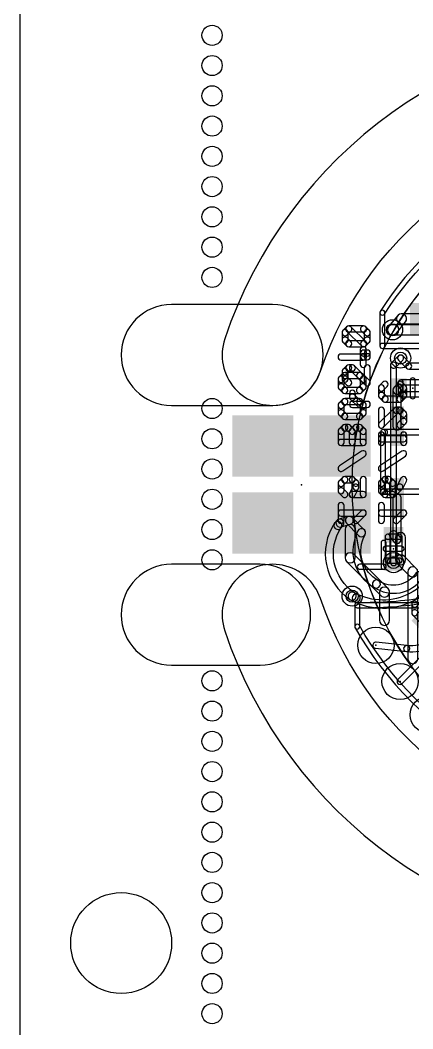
# Model space of a CAD drawing. Extents: x 0 to 2.5, y 0 to 3.1.
# Drawn here: x 0 to 0.389, y 1.015 to 2.015 of the extents above; entities that cross this region are included whole.
import ezdxf

# ---------------------------------------------------------------- set-up
doc = ezdxf.new("R2010")
doc.units = 0
for name, color, linetype in [('1', 22, 'CONTINUOUS'), ('15', 6, 'CONTINUOUS'), ('16', 175, 'CONTINUOUS'), ('17', 82, 'CONTINUOUS'), ('18', 82, 'CONTINUOUS'), ('19', 53, 'CONTINUOUS'), ('2', 4, 'CONTINUOUS'), ('20', 7, 'CONTINUOUS'), ('21', 253, 'CONTINUOUS'), ('22', 253, 'CONTINUOUS'), ('23', 7, 'CONTINUOUS'), ('31', 253, 'CONTINUOUS'), ('32', 253, 'CONTINUOUS'), ('46', 140, 'CONTINUOUS')]:
    doc.layers.add(name, color=color, linetype=linetype)

# ---------------------------------------------------------------- blocks, each defined once
blk = doc.blocks.new('RECT')
blk.add_solid([(-0.5, -0.5), (0.5, -0.5), (-0.5, 0.5), (0.5, 0.5)])
blk = doc.blocks.new('ROUNDP')
blk.add_circle((0, 0), 0.5)
blk = doc.blocks.new('ROUNDV')
blk.add_circle((0, 0), 0.5)

msp = doc.modelspace()

# ---------------------------------------------------------------- linework, layer by layer
at = {"layer": '1'}
for points in [[(0.632973, 1.866793, 1), (0.633169, 1.871789, 0.267949), (0.356626, 1.726295, 1), (0.360854, 1.723627, -0.267949)], [(0.35624, 1.724961), (0.35624, 1.692, 1), (0.36124, 1.692), (0.36124, 1.724961, 1)], [(0.37387, 1.722166), (0.36487, 1.711166, 1), (0.37261, 1.704834), (0.38161, 1.715834, 1)], [(0.40174, 1.724), (0.37774, 1.724, 1), (0.37774, 1.714), (0.40174, 1.714, 1)], [(0.35874, 1.6895), (0.46874, 1.6895, 1), (0.46874, 1.6945), (0.35874, 1.6945, 1)], [(0.386861, 1.674121), (0.378861, 1.682121, 1), (0.374619, 1.677879), (0.382619, 1.669879, 1)], [(0.43074, 1.675), (0.38474, 1.675, 1), (0.38474, 1.669), (0.43074, 1.669, 1)], [(0.375978, 1.645361), (0.377789, 1.647172, 1), (0.372132, 1.652828), (0.370321, 1.651017, 1)], [(0.37715, 1.612433), (0.37715, 1.648189, 1), (0.36915, 1.648189), (0.36915, 1.612433, 1)], [(0.36915, 1.541567), (0.36915, 1.500189, 1), (0.37715, 1.500189), (0.37715, 1.541567, 1)], [(0.317669, 1.511501), (0.319669, 1.513832, 1), (0.313598, 1.519042), (0.311598, 1.516711, 1)], [(0.324917, 1.522922), (0.315551, 1.520288, 1), (0.317717, 1.512586), (0.327083, 1.51522, 1)], [(0.340867, 1.50953), (0.328867, 1.521861, 1), (0.323133, 1.516281), (0.335133, 1.50395, 1)], [(0.317965, 1.511891, 1), (0.311303, 1.516321, 0.414214), (0.326525, 1.440669, 1), (0.330955, 1.447331, -0.414214)], [(0.341505, 1.504813, 1), (0.334495, 1.508667, 0.414214), (0.350813, 1.452495, 1), (0.354667, 1.459505, -0.414214)], [(0.376361, 1.502574), (0.372951, 1.507165, 1), (0.366529, 1.502395), (0.369938, 1.497804, 1)], [(0.392861, 1.433879), (0.433861, 1.474879, 1), (0.429619, 1.479121), (0.388619, 1.438121, 1)], [(0.354989, 1.459308, 1), (0.350491, 1.452692, 0.414214), (0.398048, 1.461751, 1), (0.391432, 1.466249, -0.414214)], [(0.333777, 1.4375, 1), (0.333703, 1.4325, 0.043661), (0.403137, 1.437532, 1), (0.402343, 1.442468, -0.043661)], [(0.33124, 1.435), (0.33124, 1.413701, 1), (0.33624, 1.413701), (0.33624, 1.435, 1)], [(0.39374, 1.427513), (0.39374, 1.436, 1), (0.38774, 1.436), (0.38774, 1.427513, 1)], [(0.402118, 1.420378), (0.392861, 1.429634, 1), (0.388619, 1.425391), (0.397875, 1.416135, 1)], [(0.33591, 1.414943, 1), (0.33157, 1.412459, 0.267949), (0.633061, 1.23687, 1), (0.63308, 1.24187, -0.267949)]]:
    msp.add_lwpolyline(points, format="xyb", close=True, dxfattribs=at)
at = {"layer": '15'}
msp.add_lwpolyline([(0.378358, 1.357225), (0.516861, 1.495729, 1), (0.512619, 1.499972), (0.374115, 1.361468, 1)], format="xyb", close=True, dxfattribs=at)
at = {"layer": '16'}
for points in [[(0.632973, 1.866793, 1), (0.633169, 1.871789, 0.267949), (0.356626, 1.726295, 1), (0.360854, 1.723627, -0.267949)], [(0.35624, 1.724961), (0.35624, 1.692, 1), (0.36124, 1.692), (0.36124, 1.724961, 1)], [(0.35874, 1.6895), (0.46874, 1.6895, 1), (0.46874, 1.6945), (0.35874, 1.6945, 1)], [(0.371861, 1.670879), (0.378861, 1.677879, 1), (0.374619, 1.682121), (0.367619, 1.675121, 1)], [(0.36674, 1.673), (0.36674, 1.47722, 1), (0.37274, 1.47722), (0.37274, 1.673, 1)], [(0.334453, 1.445615, 1), (0.331027, 1.438385, 0.541698), (0.424739, 1.49589, 1), (0.416742, 1.49611, -0.541698)], [(0.326951, 1.440422), (0.330951, 1.438422, 1), (0.334529, 1.445578), (0.330529, 1.447578, 1)], [(0.46874, 1.4375), (0.33374, 1.4375, 1), (0.33374, 1.4325), (0.46874, 1.4325, 1)], [(0.33124, 1.435), (0.33124, 1.413701, 1), (0.33624, 1.413701), (0.33624, 1.435, 1)], [(0.33591, 1.414943, 1), (0.33157, 1.412459, 0.267949), (0.633061, 1.23687, 1), (0.63308, 1.24187, -0.267949)], [(0.35192, 1.392253), (0.382424, 1.389017, 1), (0.383057, 1.394983), (0.352553, 1.398219, 1)], [(0.383057, 1.394983, 1), (0.382424, 1.389017, 0.136258), (0.408007, 1.393281, 1), (0.405473, 1.398719, -0.136258)]]:
    msp.add_lwpolyline(points, format="xyb", close=True, dxfattribs=at)
at = {"layer": '19'}
for radius in [0.304381, 0.304281]:
    msp.add_circle((0.633071, 1.554331), radius, dxfattribs=at)
at = {"layer": '2'}
msp.add_lwpolyline([(0.36874, 1.703), (0.39474, 1.703, 1), (0.39474, 1.713), (0.36874, 1.713, 1)], format="xyb", close=True, dxfattribs=at)
at = {"layer": '20'}
for p, q in [((0, 2), (0, 3.1)), ((0, 1), (0, 2.1)), ((0, 0), (0, 1.1))]:
    msp.add_line(p, q, dxfattribs=at)
for centre, radius in [((0.19, 2), 0.01), ((0.19, 1.97), 0.01), ((0.19, 1.94), 0.01), ((0.19, 1.91), 0.01), ((0.19, 1.88), 0.01), ((0.19, 1.85), 0.01), ((0.19, 1.82), 0.01), ((0.19, 1.79), 0.01), ((0.19, 1.76), 0.01), ((0.19, 1.63), 0.01), ((0.19, 1.6), 0.01), ((0.19, 1.57), 0.01), ((0.19, 1.54), 0.01), ((0.19, 1.51), 0.01), ((0.19, 1.48), 0.01), ((0.19, 1.36), 0.01), ((0.19, 1.33), 0.01), ((0.19, 1.3), 0.01), ((0.19, 1.27), 0.01), ((0.19, 1.24), 0.01), ((0.19, 1.21), 0.01), ((0.19, 1.18), 0.01), ((0.19, 1.15), 0.01), ((0.1, 1.1), 0.05), ((0.19, 1.12), 0.01), ((0.19, 1.09), 0.01), ((0.19, 1.06), 0.01), ((0.19, 1.03), 0.01)]:
    msp.add_circle(centre, radius, dxfattribs=at)
at = {"layer": '21'}
for points in [[(0.323843, 1.703076), (0.327513, 1.706746, 1), (0.32327, 1.710988), (0.3196, 1.707319, 1)], [(0.325391, 1.705867), (0.34007, 1.705867, 1), (0.34007, 1.711867), (0.325391, 1.711867, 1)], [(0.342192, 1.696309), (0.327513, 1.710988, 1), (0.32327, 1.706746), (0.337949, 1.692067, 1)], [(0.337949, 1.706746), (0.341619, 1.703076, 1), (0.345861, 1.707319), (0.342192, 1.710988, 1)], [(0.324721, 1.697858), (0.324721, 1.705197, 1), (0.318721, 1.705197), (0.318721, 1.697858, 1)], [(0.327513, 1.696309), (0.323843, 1.699979, 1), (0.3196, 1.695736), (0.32327, 1.692067, 1)], [(0.341619, 1.699979), (0.337949, 1.696309, 1), (0.342192, 1.692067), (0.345861, 1.695736, 1)], [(0.34074, 1.705197), (0.34074, 1.697858, 1), (0.34674, 1.697858), (0.34674, 1.705197, 1)], [(0.34007, 1.697188), (0.325391, 1.697188, 1), (0.325391, 1.691188), (0.34007, 1.691188, 1)], [(0.34307, 1.681297), (0.34307, 1.684967, 1), (0.33707, 1.684967), (0.33707, 1.681297, 1)], [(0.34007, 1.681967), (0.34374, 1.681967, 1), (0.34374, 1.687967), (0.34007, 1.687967, 1)], [(0.34374, 1.684297), (0.34007, 1.684297, 1), (0.34007, 1.678297), (0.34374, 1.678297, 1)], [(0.34074, 1.684967), (0.34074, 1.681297, 1), (0.34674, 1.681297), (0.34674, 1.684967, 1)], [(0.32327, 1.672315), (0.3196, 1.668646, 1), (0.323843, 1.664403), (0.327513, 1.668073, 1)], [(0.329061, 1.673194), (0.325391, 1.673194, 1), (0.325391, 1.667194), (0.329061, 1.667194, 1)], [(0.345861, 1.657636), (0.331182, 1.672315, 1), (0.32694, 1.668073), (0.341619, 1.653394, 1)], [(0.34074, 1.670194), (0.34074, 1.655515, 1), (0.34674, 1.655515), (0.34674, 1.670194, 1)], [(0.318721, 1.666524), (0.318721, 1.659185, 1), (0.324721, 1.659185), (0.324721, 1.666524, 1)], [(0.3196, 1.657063), (0.32327, 1.653394, 1), (0.327513, 1.657636), (0.323843, 1.661306, 1)], [(0.39124, 1.642126), (0.39124, 1.657874, 1), (0.38624, 1.657874), (0.38624, 1.642126, 1)], [(0.332061, 1.641369), (0.332061, 1.645039, 1), (0.326061, 1.645039), (0.326061, 1.641369, 1)], [(0.338522, 1.636151), (0.331182, 1.643491, 1), (0.32694, 1.639248), (0.334279, 1.631909, 1)], [(0.34374, 1.63703), (0.329061, 1.63703, 1), (0.329061, 1.63103), (0.34374, 1.63103, 1)], [(0.35937, 1.604028), (0.361339, 1.604028, 1), (0.361339, 1.609028), (0.35937, 1.609028, 1)], [(0.35687, 1.606528), (0.35687, 1.547472, 1), (0.36187, 1.547472), (0.36187, 1.606528, 1)], [(0.35937, 1.544972), (0.361339, 1.544972, 1), (0.361339, 1.549972), (0.35937, 1.549972, 1)], [(0.362441, 1.47313), (0.362441, 1.496752, 1), (0.357441, 1.496752), (0.357441, 1.47313, 1)], [(0.361866, 1.4885), (0.377614, 1.4885, 1), (0.377614, 1.4935), (0.361866, 1.4935, 1)], [(0.336319, 1.47063), (0.359941, 1.47063, 1), (0.359941, 1.47563), (0.336319, 1.47563, 1)]]:
    msp.add_lwpolyline(points, format="xyb", close=True, dxfattribs=at)
at = {"layer": '22'}
for points in [[(0.342759, 1.673692), (0.342759, 1.688371, 1), (0.336759, 1.688371), (0.336759, 1.673692, 1)], [(0.31774, 1.678031), (0.339759, 1.678031, 1), (0.339759, 1.684031), (0.31774, 1.684031, 1)], [(0.319861, 1.656798), (0.323531, 1.660468, 1), (0.319289, 1.66471), (0.315619, 1.661041, 1)], [(0.32074, 1.65158), (0.32074, 1.658919, 1), (0.31474, 1.658919), (0.31474, 1.65158, 1)], [(0.32141, 1.659589), (0.336089, 1.659589, 1), (0.336089, 1.665589), (0.32141, 1.665589, 1)], [(0.333968, 1.660468), (0.337638, 1.656798, 1), (0.34188, 1.661041), (0.33821, 1.66471, 1)], [(0.336759, 1.658919), (0.336759, 1.65158, 1), (0.342759, 1.65158), (0.342759, 1.658919, 1)], [(0.323531, 1.650031), (0.319861, 1.653701, 1), (0.315619, 1.649458), (0.319289, 1.645789, 1)], [(0.336089, 1.65091), (0.32141, 1.65091, 1), (0.32141, 1.64491), (0.336089, 1.64491, 1)], [(0.337638, 1.653701), (0.333968, 1.650031, 1), (0.33821, 1.645789), (0.34188, 1.649458, 1)], [(0.359861, 1.648204), (0.363531, 1.651874, 1), (0.359289, 1.656116), (0.355619, 1.652447, 1)], [(0.36074, 1.642986), (0.36074, 1.650325, 1), (0.35474, 1.650325), (0.35474, 1.642986, 1)], [(0.373968, 1.651874), (0.377638, 1.648204, 1), (0.38188, 1.652447), (0.37821, 1.656116, 1)], [(0.376759, 1.650325), (0.376759, 1.642986, 1), (0.382759, 1.642986), (0.382759, 1.650325, 1)], [(0.363531, 1.641437), (0.359861, 1.645107, 1), (0.355619, 1.640864), (0.359289, 1.637195, 1)], [(0.376089, 1.642316), (0.36141, 1.642316, 1), (0.36141, 1.636316), (0.376089, 1.636316, 1)], [(0.377638, 1.645107), (0.373968, 1.641437, 1), (0.37821, 1.637195), (0.38188, 1.640864, 1)], [(0.319861, 1.631016), (0.323531, 1.634686, 1), (0.319289, 1.638928), (0.315619, 1.635259, 1)], [(0.32074, 1.625798), (0.32074, 1.633137, 1), (0.31474, 1.633137), (0.31474, 1.625798, 1)], [(0.32141, 1.633807), (0.336089, 1.633807, 1), (0.336089, 1.639807), (0.32141, 1.639807, 1)], [(0.333968, 1.634686), (0.337638, 1.631016, 1), (0.34188, 1.635259), (0.33821, 1.638928, 1)], [(0.336759, 1.633137), (0.336759, 1.625798, 1), (0.342759, 1.625798), (0.342759, 1.633137, 1)], [(0.35474, 1.628213), (0.35474, 1.613534, 1), (0.36074, 1.613534), (0.36074, 1.628213, 1)], [(0.359861, 1.611413), (0.374541, 1.626092, 1), (0.370298, 1.630334), (0.355619, 1.615655, 1)], [(0.372419, 1.625213), (0.376089, 1.625213, 1), (0.376089, 1.631213), (0.372419, 1.631213, 1)], [(0.373968, 1.626092), (0.377638, 1.622422, 1), (0.38188, 1.626665), (0.37821, 1.630334, 1)], [(0.323531, 1.624249), (0.319861, 1.627919, 1), (0.315619, 1.623676), (0.319289, 1.620007, 1)], [(0.336089, 1.625128), (0.32141, 1.625128, 1), (0.32141, 1.619128), (0.336089, 1.619128, 1)], [(0.337638, 1.627919), (0.333968, 1.624249, 1), (0.33821, 1.620007), (0.34188, 1.623676, 1)], [(0.377638, 1.619325), (0.373968, 1.615655, 1), (0.37821, 1.611413), (0.38188, 1.615082, 1)], [(0.376759, 1.624543), (0.376759, 1.617204, 1), (0.382759, 1.617204), (0.382759, 1.624543, 1)], [(0.319289, 1.613146), (0.315619, 1.609477, 1), (0.319861, 1.605234), (0.323531, 1.608904, 1)], [(0.31474, 1.607355), (0.31474, 1.596346, 1), (0.32074, 1.596346), (0.32074, 1.607355, 1)], [(0.32508, 1.614025), (0.32141, 1.614025, 1), (0.32141, 1.608025), (0.32508, 1.608025, 1)], [(0.330871, 1.609477), (0.327201, 1.613146, 1), (0.322958, 1.608904), (0.326628, 1.605234, 1)], [(0.330298, 1.613146), (0.326628, 1.609477, 1), (0.330871, 1.605234), (0.334541, 1.608904, 1)], [(0.33175, 1.596346), (0.33175, 1.607355, 1), (0.32575, 1.607355), (0.32575, 1.596346, 1)], [(0.336089, 1.614025), (0.332419, 1.614025, 1), (0.332419, 1.608025), (0.336089, 1.608025, 1)], [(0.34188, 1.609477), (0.33821, 1.613146, 1), (0.333968, 1.608904), (0.337638, 1.605234, 1)], [(0.342759, 1.596346), (0.342759, 1.607355, 1), (0.336759, 1.607355), (0.336759, 1.596346, 1)], [(0.36074, 1.596346), (0.36074, 1.603686, 1), (0.35474, 1.603686), (0.35474, 1.596346, 1)], [(0.35774, 1.597016), (0.379759, 1.597016, 1), (0.379759, 1.603016), (0.35774, 1.603016, 1)], [(0.382759, 1.596346), (0.382759, 1.603686, 1), (0.376759, 1.603686), (0.376759, 1.596346, 1)], [(0.31774, 1.593346), (0.339759, 1.593346, 1), (0.339759, 1.599346), (0.31774, 1.599346, 1)], [(0.319404, 1.568068), (0.341423, 1.582747, 1), (0.338095, 1.587739), (0.316076, 1.57306, 1)], [(0.359404, 1.568068), (0.381423, 1.582747, 1), (0.378095, 1.587739), (0.356076, 1.57306, 1)], [(0.319289, 1.561582), (0.315619, 1.557913, 1), (0.319861, 1.55367), (0.323531, 1.55734, 1)], [(0.32875, 1.562461), (0.32141, 1.562461, 1), (0.32141, 1.556461), (0.32875, 1.556461, 1)], [(0.334541, 1.557913), (0.330871, 1.561582, 1), (0.326628, 1.55734), (0.330298, 1.55367, 1)], [(0.336759, 1.559461), (0.336759, 1.544782, 1), (0.342759, 1.544782), (0.342759, 1.559461, 1)], [(0.359861, 1.55367), (0.363531, 1.55734, 1), (0.359289, 1.561582), (0.355619, 1.557913, 1)], [(0.36141, 1.556461), (0.36508, 1.556461, 1), (0.36508, 1.562461), (0.36141, 1.562461, 1)], [(0.362958, 1.55734), (0.366628, 1.55367, 1), (0.370871, 1.557913), (0.367201, 1.561582, 1)], [(0.377076, 1.560803), (0.373406, 1.553463, 1), (0.378772, 1.55078), (0.382442, 1.558119, 1)], [(0.31474, 1.555791), (0.31474, 1.548452, 1), (0.32074, 1.548452), (0.32074, 1.555791, 1)], [(0.315619, 1.54633), (0.319289, 1.542661, 1), (0.323531, 1.546903), (0.319861, 1.550573, 1)], [(0.331433, 1.54344), (0.335103, 1.55078, 1), (0.329736, 1.553463), (0.326066, 1.546124, 1)], [(0.335419, 1.552122), (0.335419, 1.555791, 1), (0.329419, 1.555791), (0.329419, 1.552122, 1)], [(0.36074, 1.548452), (0.36074, 1.555791, 1), (0.35474, 1.555791), (0.35474, 1.548452, 1)], [(0.363531, 1.546903), (0.359861, 1.550573, 1), (0.355619, 1.54633), (0.359289, 1.542661, 1)], [(0.36575, 1.555791), (0.36575, 1.544782, 1), (0.37175, 1.544782), (0.37175, 1.555791, 1)], [(0.373968, 1.554243), (0.366628, 1.546903, 1), (0.370871, 1.542661), (0.37821, 1.55, 1)], [(0.339759, 1.547782), (0.32875, 1.547782, 1), (0.32875, 1.541782), (0.339759, 1.541782, 1)], [(0.36875, 1.547782), (0.36141, 1.547782, 1), (0.36141, 1.541782), (0.36875, 1.541782, 1)], [(0.32074, 1.519), (0.32074, 1.533679, 1), (0.31474, 1.533679), (0.31474, 1.519, 1)], [(0.36074, 1.519), (0.36074, 1.533679, 1), (0.35474, 1.533679), (0.35474, 1.519, 1)], [(0.339759, 1.52934), (0.31774, 1.52934, 1), (0.31774, 1.52334), (0.339759, 1.52334, 1)], [(0.334541, 1.516879), (0.34188, 1.524218, 1), (0.337638, 1.528461), (0.330298, 1.521121, 1)], [(0.379759, 1.52934), (0.35774, 1.52934, 1), (0.35774, 1.52334), (0.379759, 1.52334, 1)], [(0.374541, 1.516879), (0.38188, 1.524218, 1), (0.377638, 1.528461), (0.370298, 1.521121, 1)], [(0.32174, 1.51), (0.32174, 1.482, 1), (0.33174, 1.482), (0.33174, 1.51, 1)], [(0.37174, 1.502), (0.37174, 1.48, 1), (0.38174, 1.48), (0.38174, 1.502, 1)], [(0.323205, 1.478464), (0.357205, 1.444464, 1), (0.364276, 1.451536), (0.330276, 1.485536, 1)], [(0.373205, 1.476464), (0.385205, 1.464464, 1), (0.392276, 1.471536), (0.380276, 1.483536, 1)], [(0.38374, 1.468), (0.38374, 1.382, 1), (0.39374, 1.382), (0.39374, 1.468, 1)], [(0.35574, 1.448), (0.35574, 1.42, 1), (0.36574, 1.42), (0.36574, 1.448, 1)]]:
    msp.add_lwpolyline(points, format="xyb", close=True, dxfattribs=at)
at = {"layer": '23'}
for points in [[(0.379429, 1.644094), (0.379429, 1.655906, 1), (0.374429, 1.655906), (0.374429, 1.644094, 1)], [(0.376929, 1.653406), (0.400551, 1.653406, 1), (0.400551, 1.658406), (0.376929, 1.658406, 1)], [(0.400551, 1.646594), (0.376929, 1.646594, 1), (0.376929, 1.641594), (0.400551, 1.641594, 1)], [(0.36187, 1.547472), (0.36187, 1.606528, 1), (0.35687, 1.606528), (0.35687, 1.547472, 1)], [(0.35937, 1.604028), (0.43811, 1.604028, 1), (0.43811, 1.609028), (0.35937, 1.609028, 1)], [(0.43811, 1.549972), (0.35937, 1.549972, 1), (0.35937, 1.544972), (0.43811, 1.544972, 1)], [(0.366335, 1.479189), (0.366335, 1.502811, 1), (0.361335, 1.502811), (0.361335, 1.479189, 1)], [(0.363835, 1.500311), (0.375646, 1.500311, 1), (0.375646, 1.505311), (0.363835, 1.505311, 1)], [(0.373146, 1.502811), (0.373146, 1.479189, 1), (0.378146, 1.479189), (0.378146, 1.502811, 1)], [(0.375646, 1.481689), (0.363835, 1.481689, 1), (0.363835, 1.476689), (0.375646, 1.476689, 1)]]:
    msp.add_lwpolyline(points, format="xyb", close=True, dxfattribs=at)
for p in [(0.38874, 1.65), (0.27874, 1.554331), (0.36974, 1.491), (0.352236, 1.395236), (0.376236, 1.359346)]:
    msp.add_point(p, dxfattribs=at)
at = {"layer": '31'}
msp.add_circle((0.1, 1.1), 0.05, dxfattribs=at)
at = {"layer": '32'}
msp.add_circle((0.1, 1.1), 0.05, dxfattribs=at)
at = {"layer": '46'}
for points in [[(0.633084, 1.908661, 1), (0.633057, 2.008661, 0.32219), (0.202598, 1.698978, 1), (0.297402, 1.667163, -0.32219)], [(0.15, 1.633071), (0.25, 1.633071, 1), (0.25, 1.733071), (0.15, 1.733071, 1)], [(0.15, 1.375591), (0.2376, 1.375591, 1), (0.2376, 1.475591), (0.15, 1.475591, 1)], [(0.297402, 1.441498, 1), (0.202598, 1.409683, 0.32219), (0.633057, 1.1, 1), (0.633084, 1.2, -0.32219)]]:
    msp.add_lwpolyline(points, format="xyb", close=True, dxfattribs=at)

# ---------------------------------------------------------------- block references
at = {"layer": '1', "xscale": 0.031496, "yscale": 0.031496}
msp.add_blockref('RECT', (0.40174, 1.719), dxfattribs=at)
at = {"layer": '1'}
for p, xscale, yscale, rotation in [((0.374961, 1.65), 0.015748, 0.019685, 180), ((0.37315, 1.612433), 0.03937, 0.01378, 90), ((0.240256, 1.592815), 0.06063, 0.06063, 180), ((0.316634, 1.592815), 0.06063, 0.06063, 180), ((0.37315, 1.541567), 0.03937, 0.01378, 270), ((0.240256, 1.516437), 0.06063, 0.06063, 180), ((0.316634, 1.516437), 0.06063, 0.06063, 180), ((0.36974, 1.50478), 0.015748, 0.019685, 90), ((0.36974, 1.47722), 0.015748, 0.019685, 90), ((0.399997, 1.418256), 0.015748, 0.019685, 45)]:
    msp.add_blockref('RECT', p, dxfattribs=dict(at, xscale=xscale, yscale=yscale, rotation=rotation))
at = {"layer": '17', "xscale": 0.036, "yscale": 0.036}
for p in [(0.352236, 1.395236), (0.352236, 1.395236), (0.352236, 1.395236), (0.352236, 1.395236), (0.376236, 1.359346), (0.376236, 1.359346), (0.376236, 1.359346), (0.376236, 1.359346), (0.404236, 1.326457), (0.404236, 1.326457), (0.404236, 1.326457), (0.404236, 1.326457)]:
    msp.add_blockref('ROUNDP', p, dxfattribs=at)
at = {"layer": '18'}
for p, xscale, yscale in [((0.36874, 1.708), 0.02, 0.02), ((0.36874, 1.708), 0.02, 0.02), ((0.36874, 1.708), 0.012, 0.012), ((0.36874, 1.708), 0.012, 0.012), ((0.37674, 1.68), 0.02, 0.02), ((0.37674, 1.68), 0.02, 0.02), ((0.37674, 1.68), 0.012, 0.012), ((0.37674, 1.68), 0.012, 0.012), ((0.36974, 1.47722), 0.02, 0.02), ((0.36974, 1.47722), 0.02, 0.02), ((0.36974, 1.47722), 0.012, 0.012), ((0.36974, 1.47722), 0.012, 0.012), ((0.32874, 1.444), 0.02, 0.02), ((0.32874, 1.444), 0.02, 0.02), ((0.32874, 1.444), 0.012, 0.012), ((0.32874, 1.444), 0.012, 0.012)]:
    msp.add_blockref('ROUNDV', p, dxfattribs=dict(at, xscale=xscale, yscale=yscale))
at = {"layer": '31', "xscale": 0.029496, "yscale": 0.029496}
msp.add_blockref('RECT', (0.40174, 1.719), dxfattribs=at)
at = {"layer": '31'}
for p, xscale, yscale, rotation in [((0.374961, 1.65), 0.013748, 0.017685, 180), ((0.37315, 1.612433), 0.03737, 0.01178, 90), ((0.240256, 1.592815), 0.05863, 0.05863, 180), ((0.316634, 1.592815), 0.05863, 0.05863, 180), ((0.37315, 1.541567), 0.03737, 0.01178, 270), ((0.240256, 1.516437), 0.05863, 0.05863, 180), ((0.316634, 1.516437), 0.05863, 0.05863, 180), ((0.36974, 1.50478), 0.013748, 0.017685, 90), ((0.36974, 1.47722), 0.013748, 0.017685, 90)]:
    msp.add_blockref('RECT', p, dxfattribs=dict(at, xscale=xscale, yscale=yscale, rotation=rotation))

doc.saveas('drawing.dxf')
